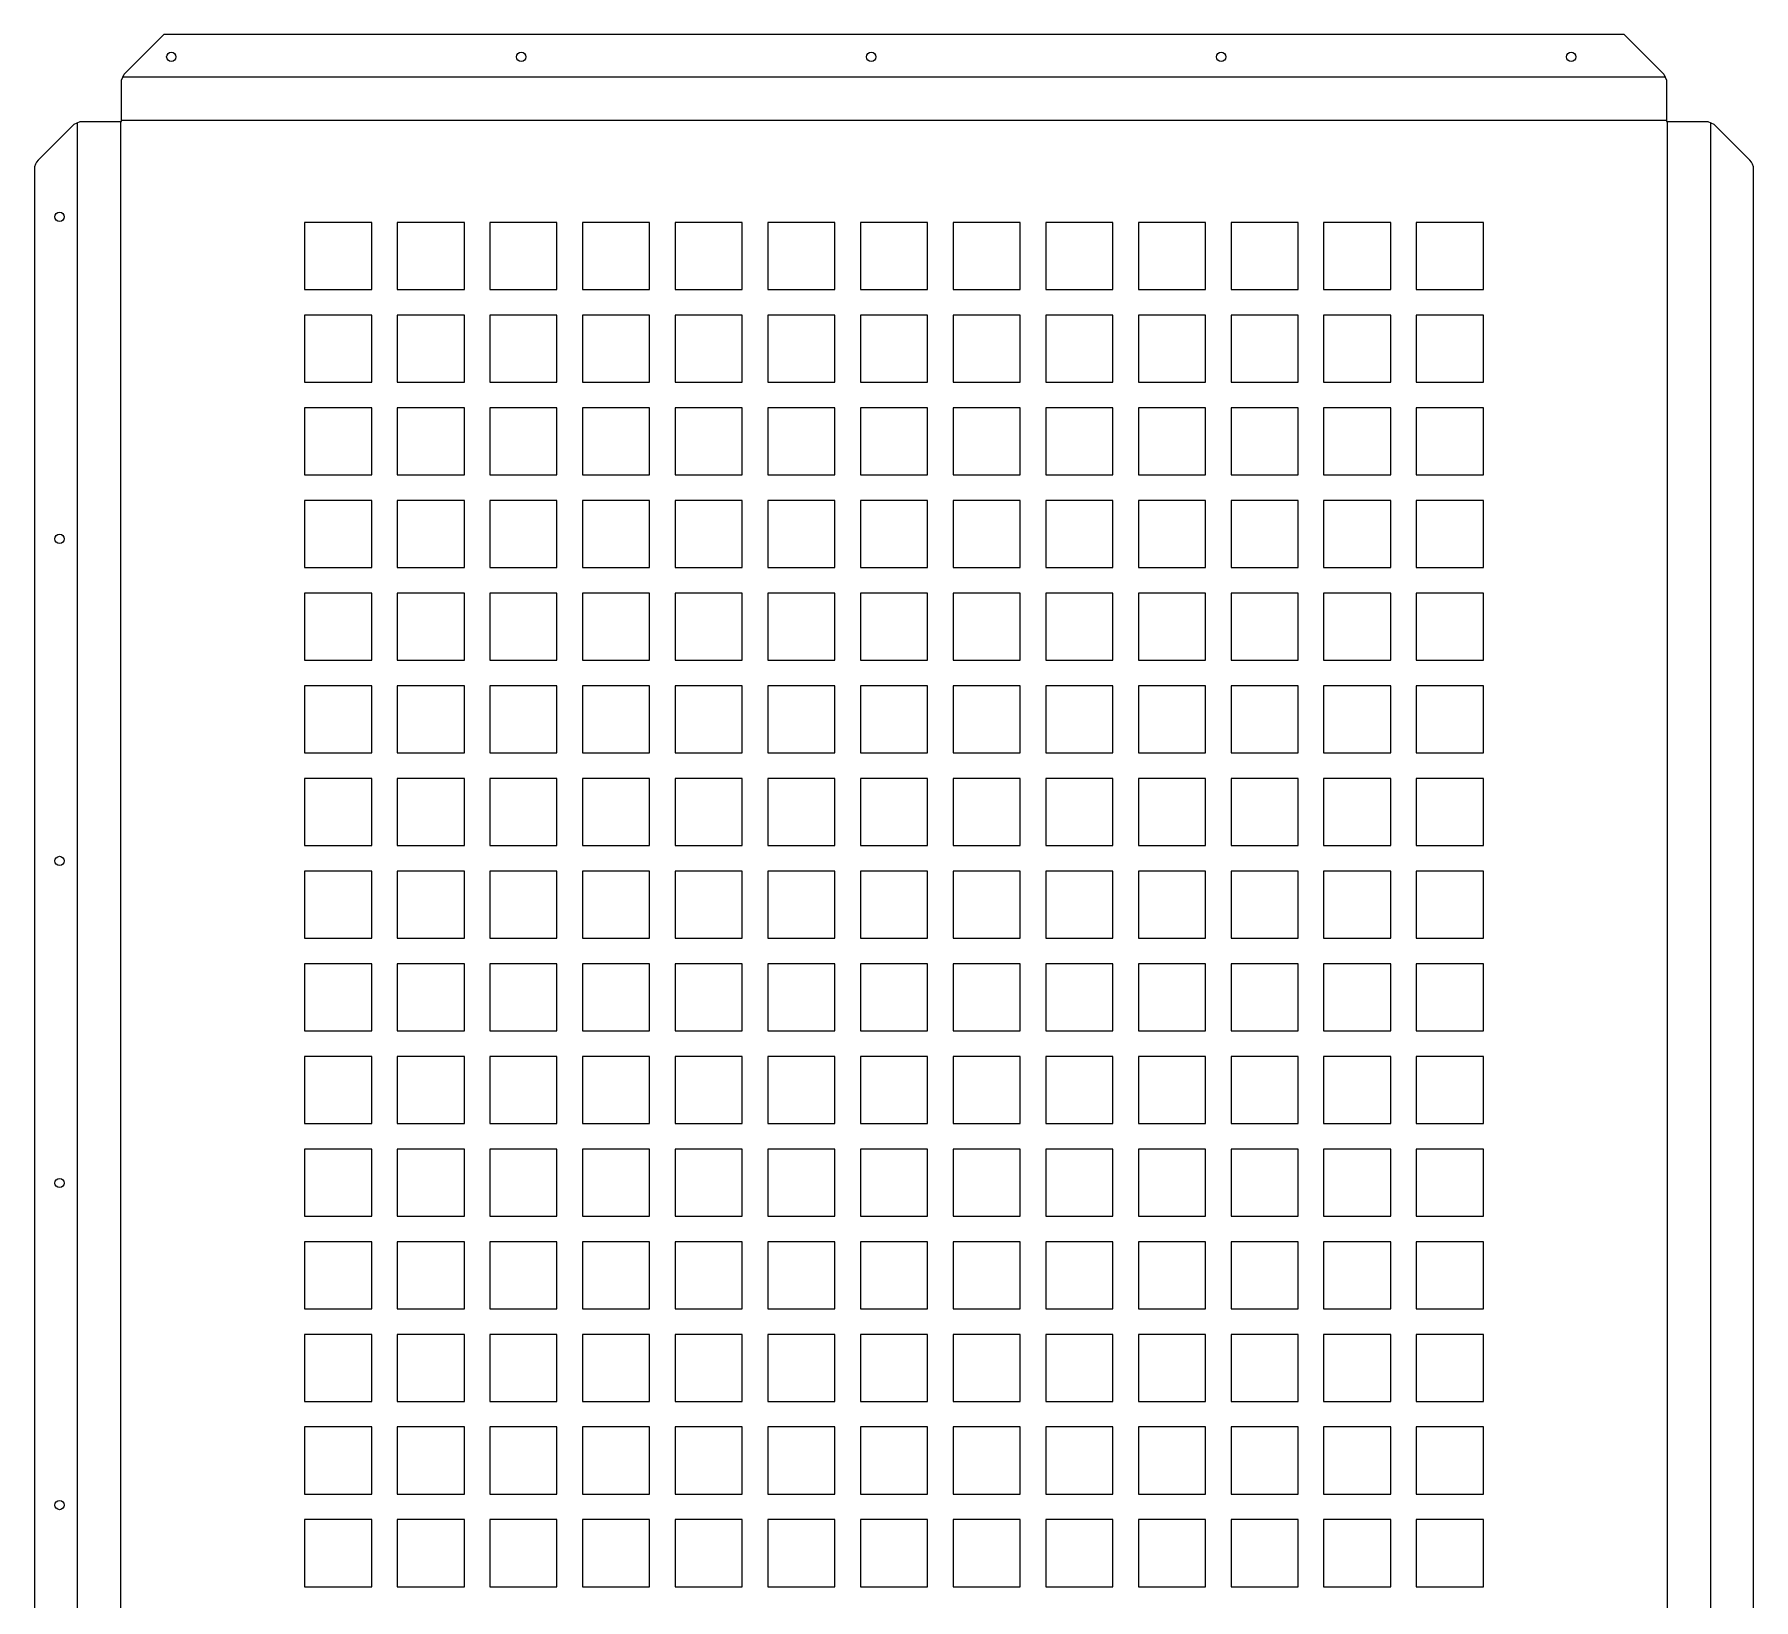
# Model space of a CAD drawing. Header units: millimetres. Extents: x -325 to 325, y -600 to 609.
# Drawn here: x -325 to 325, y 18 to 609 of the extents above; entities that cross this region are included whole.
import ezdxf

# ---------------------------------------------------------------- set-up
doc = ezdxf.new("R2010")
doc.units = ezdxf.units.MM

msp = doc.modelspace()

# ---------------------------------------------------------------- linework, layer by layer
for p, q in [((-290.79, 593.71), (-275.79, 608.71)), ((275.79, 608.71), (-275.79, 608.71)), ((275.79, 608.71), (290.79, 593.71)), ((-291.79, 591.36), (-290.79, 593.71)), ((-291.79, 575.79), (-291.79, 591.36)), ((290.79, 593.71), (291.79, 591.36)), ((291.79, 591.36), (291.79, 575.79)), ((-323.25, 561.25), (-309.71, 574.79)), ((-309.71, 574.79), (-307.36, 575.79)), ((-307.36, 575.79), (-291.79, 575.79)), ((291.79, 575.79), (307.36, 575.79)), ((307.36, 575.79), (309.71, 574.79)), ((309.71, 574.79), (323.25, 561.25)), ((-324.71, 557.72), (-324.71, -570)), ((324.71, -570), (324.71, 557.72)), ((-197.3, 537.7), (-222.7, 537.7)), ((-222.7, 537.7), (-222.7, 512.3)), ((-197.3, 512.3), (-197.3, 537.7)), ((-162.3, 537.7), (-187.7, 537.7)), ((-187.7, 537.7), (-187.7, 512.3)), ((-162.3, 512.3), (-162.3, 537.7)), ((-127.3, 537.7), (-152.7, 537.7)), ((-152.7, 537.7), (-152.7, 512.3)), ((-127.3, 512.3), (-127.3, 537.7)), ((-92.3, 537.7), (-117.7, 537.7)), ((-117.7, 537.7), (-117.7, 512.3)), ((-92.3, 512.3), (-92.3, 537.7)), ((-57.3, 537.7), (-82.7, 537.7)), ((-82.7, 537.7), (-82.7, 512.3)), ((-57.3, 512.3), (-57.3, 537.7)), ((-22.3, 537.7), (-47.7, 537.7)), ((-47.7, 537.7), (-47.7, 512.3)), ((-22.3, 512.3), (-22.3, 537.7)), ((12.7, 537.7), (-12.7, 537.7)), ((-12.7, 537.7), (-12.7, 512.3)), ((12.7, 512.3), (12.7, 537.7)), ((47.7, 537.7), (22.3, 537.7)), ((22.3, 537.7), (22.3, 512.3)), ((47.7, 512.3), (47.7, 537.7)), ((82.7, 537.7), (57.3, 537.7)), ((57.3, 537.7), (57.3, 512.3)), ((82.7, 512.3), (82.7, 537.7)), ((117.7, 537.7), (92.3, 537.7)), ((92.3, 537.7), (92.3, 512.3)), ((117.7, 512.3), (117.7, 537.7)), ((152.7, 537.7), (127.3, 537.7)), ((127.3, 537.7), (127.3, 512.3)), ((152.7, 512.3), (152.7, 537.7)), ((187.7, 537.7), (162.3, 537.7)), ((162.3, 537.7), (162.3, 512.3)), ((187.7, 512.3), (187.7, 537.7)), ((222.7, 537.7), (197.3, 537.7)), ((197.3, 537.7), (197.3, 512.3)), ((222.7, 512.3), (222.7, 537.7)), ((-222.7, 512.3), (-197.3, 512.3)), ((-187.7, 512.3), (-162.3, 512.3)), ((-152.7, 512.3), (-127.3, 512.3)), ((-117.7, 512.3), (-92.3, 512.3)), ((-82.7, 512.3), (-57.3, 512.3)), ((-47.7, 512.3), (-22.3, 512.3)), ((-12.7, 512.3), (12.7, 512.3)), ((22.3, 512.3), (47.7, 512.3)), ((57.3, 512.3), (82.7, 512.3)), ((92.3, 512.3), (117.7, 512.3)), ((127.3, 512.3), (152.7, 512.3)), ((162.3, 512.3), (187.7, 512.3)), ((197.3, 512.3), (222.7, 512.3)), ((-197.3, 502.7), (-222.7, 502.7)), ((-222.7, 502.7), (-222.7, 477.3)), ((-197.3, 477.3), (-197.3, 502.7)), ((-162.3, 502.7), (-187.7, 502.7)), ((-187.7, 502.7), (-187.7, 477.3)), ((-162.3, 477.3), (-162.3, 502.7)), ((-127.3, 502.7), (-152.7, 502.7)), ((-152.7, 502.7), (-152.7, 477.3)), ((-127.3, 477.3), (-127.3, 502.7)), ((-92.3, 502.7), (-117.7, 502.7)), ((-117.7, 502.7), (-117.7, 477.3)), ((-92.3, 477.3), (-92.3, 502.7)), ((-57.3, 502.7), (-82.7, 502.7)), ((-82.7, 502.7), (-82.7, 477.3)), ((-57.3, 477.3), (-57.3, 502.7)), ((-22.3, 502.7), (-47.7, 502.7)), ((-47.7, 502.7), (-47.7, 477.3)), ((-22.3, 477.3), (-22.3, 502.7)), ((12.7, 502.7), (-12.7, 502.7)), ((-12.7, 502.7), (-12.7, 477.3)), ((12.7, 477.3), (12.7, 502.7)), ((47.7, 502.7), (22.3, 502.7)), ((22.3, 502.7), (22.3, 477.3)), ((47.7, 477.3), (47.7, 502.7)), ((82.7, 502.7), (57.3, 502.7)), ((57.3, 502.7), (57.3, 477.3)), ((82.7, 477.3), (82.7, 502.7)), ((117.7, 502.7), (92.3, 502.7)), ((92.3, 502.7), (92.3, 477.3)), ((117.7, 477.3), (117.7, 502.7)), ((152.7, 502.7), (127.3, 502.7)), ((127.3, 502.7), (127.3, 477.3)), ((152.7, 477.3), (152.7, 502.7)), ((187.7, 502.7), (162.3, 502.7)), ((162.3, 502.7), (162.3, 477.3)), ((187.7, 477.3), (187.7, 502.7)), ((222.7, 502.7), (197.3, 502.7)), ((197.3, 502.7), (197.3, 477.3)), ((222.7, 477.3), (222.7, 502.7)), ((-222.7, 477.3), (-197.3, 477.3)), ((-187.7, 477.3), (-162.3, 477.3)), ((-152.7, 477.3), (-127.3, 477.3)), ((-117.7, 477.3), (-92.3, 477.3)), ((-82.7, 477.3), (-57.3, 477.3)), ((-47.7, 477.3), (-22.3, 477.3)), ((-12.7, 477.3), (12.7, 477.3)), ((22.3, 477.3), (47.7, 477.3)), ((57.3, 477.3), (82.7, 477.3)), ((92.3, 477.3), (117.7, 477.3)), ((127.3, 477.3), (152.7, 477.3)), ((162.3, 477.3), (187.7, 477.3)), ((197.3, 477.3), (222.7, 477.3)), ((-197.3, 467.7), (-222.7, 467.7)), ((-222.7, 467.7), (-222.7, 442.3)), ((-197.3, 442.3), (-197.3, 467.7)), ((-162.3, 467.7), (-187.7, 467.7)), ((-187.7, 467.7), (-187.7, 442.3)), ((-162.3, 442.3), (-162.3, 467.7)), ((-127.3, 467.7), (-152.7, 467.7)), ((-152.7, 467.7), (-152.7, 442.3)), ((-127.3, 442.3), (-127.3, 467.7)), ((-92.3, 467.7), (-117.7, 467.7)), ((-117.7, 467.7), (-117.7, 442.3)), ((-92.3, 442.3), (-92.3, 467.7)), ((-57.3, 467.7), (-82.7, 467.7)), ((-82.7, 467.7), (-82.7, 442.3)), ((-57.3, 442.3), (-57.3, 467.7)), ((-22.3, 467.7), (-47.7, 467.7)), ((-47.7, 467.7), (-47.7, 442.3)), ((-22.3, 442.3), (-22.3, 467.7)), ((12.7, 467.7), (-12.7, 467.7)), ((-12.7, 467.7), (-12.7, 442.3)), ((12.7, 442.3), (12.7, 467.7)), ((47.7, 467.7), (22.3, 467.7)), ((22.3, 467.7), (22.3, 442.3)), ((47.7, 442.3), (47.7, 467.7)), ((82.7, 467.7), (57.3, 467.7)), ((57.3, 467.7), (57.3, 442.3)), ((82.7, 442.3), (82.7, 467.7)), ((117.7, 467.7), (92.3, 467.7)), ((92.3, 467.7), (92.3, 442.3)), ((117.7, 442.3), (117.7, 467.7)), ((152.7, 467.7), (127.3, 467.7)), ((127.3, 467.7), (127.3, 442.3)), ((152.7, 442.3), (152.7, 467.7)), ((187.7, 467.7), (162.3, 467.7)), ((162.3, 467.7), (162.3, 442.3)), ((187.7, 442.3), (187.7, 467.7)), ((222.7, 467.7), (197.3, 467.7)), ((197.3, 467.7), (197.3, 442.3)), ((222.7, 442.3), (222.7, 467.7)), ((-222.7, 442.3), (-197.3, 442.3)), ((-187.7, 442.3), (-162.3, 442.3)), ((-152.7, 442.3), (-127.3, 442.3)), ((-117.7, 442.3), (-92.3, 442.3)), ((-82.7, 442.3), (-57.3, 442.3)), ((-47.7, 442.3), (-22.3, 442.3)), ((-12.7, 442.3), (12.7, 442.3)), ((22.3, 442.3), (47.7, 442.3)), ((57.3, 442.3), (82.7, 442.3)), ((92.3, 442.3), (117.7, 442.3)), ((127.3, 442.3), (152.7, 442.3)), ((162.3, 442.3), (187.7, 442.3)), ((197.3, 442.3), (222.7, 442.3)), ((-197.3, 432.7), (-222.7, 432.7)), ((-222.7, 432.7), (-222.7, 407.3)), ((-197.3, 407.3), (-197.3, 432.7)), ((-162.3, 432.7), (-187.7, 432.7)), ((-187.7, 432.7), (-187.7, 407.3)), ((-162.3, 407.3), (-162.3, 432.7)), ((-127.3, 432.7), (-152.7, 432.7)), ((-152.7, 432.7), (-152.7, 407.3)), ((-127.3, 407.3), (-127.3, 432.7)), ((-92.3, 432.7), (-117.7, 432.7)), ((-117.7, 432.7), (-117.7, 407.3)), ((-92.3, 407.3), (-92.3, 432.7)), ((-57.3, 432.7), (-82.7, 432.7)), ((-82.7, 432.7), (-82.7, 407.3)), ((-57.3, 407.3), (-57.3, 432.7)), ((-22.3, 432.7), (-47.7, 432.7)), ((-47.7, 432.7), (-47.7, 407.3)), ((-22.3, 407.3), (-22.3, 432.7)), ((12.7, 432.7), (-12.7, 432.7)), ((-12.7, 432.7), (-12.7, 407.3)), ((12.7, 407.3), (12.7, 432.7)), ((47.7, 432.7), (22.3, 432.7)), ((22.3, 432.7), (22.3, 407.3)), ((47.7, 407.3), (47.7, 432.7)), ((82.7, 432.7), (57.3, 432.7)), ((57.3, 432.7), (57.3, 407.3)), ((82.7, 407.3), (82.7, 432.7)), ((117.7, 432.7), (92.3, 432.7)), ((92.3, 432.7), (92.3, 407.3)), ((117.7, 407.3), (117.7, 432.7)), ((152.7, 432.7), (127.3, 432.7)), ((127.3, 432.7), (127.3, 407.3)), ((152.7, 407.3), (152.7, 432.7)), ((187.7, 432.7), (162.3, 432.7)), ((162.3, 432.7), (162.3, 407.3)), ((187.7, 407.3), (187.7, 432.7)), ((222.7, 432.7), (197.3, 432.7)), ((197.3, 432.7), (197.3, 407.3)), ((222.7, 407.3), (222.7, 432.7)), ((-222.7, 407.3), (-197.3, 407.3)), ((-187.7, 407.3), (-162.3, 407.3)), ((-152.7, 407.3), (-127.3, 407.3)), ((-117.7, 407.3), (-92.3, 407.3)), ((-82.7, 407.3), (-57.3, 407.3)), ((-47.7, 407.3), (-22.3, 407.3)), ((-12.7, 407.3), (12.7, 407.3)), ((22.3, 407.3), (47.7, 407.3)), ((57.3, 407.3), (82.7, 407.3)), ((92.3, 407.3), (117.7, 407.3)), ((127.3, 407.3), (152.7, 407.3)), ((162.3, 407.3), (187.7, 407.3)), ((197.3, 407.3), (222.7, 407.3)), ((-197.3, 397.7), (-222.7, 397.7)), ((-222.7, 397.7), (-222.7, 372.3)), ((-197.3, 372.3), (-197.3, 397.7)), ((-162.3, 397.7), (-187.7, 397.7)), ((-187.7, 397.7), (-187.7, 372.3)), ((-162.3, 372.3), (-162.3, 397.7)), ((-127.3, 397.7), (-152.7, 397.7)), ((-152.7, 397.7), (-152.7, 372.3)), ((-127.3, 372.3), (-127.3, 397.7)), ((-92.3, 397.7), (-117.7, 397.7)), ((-117.7, 397.7), (-117.7, 372.3)), ((-92.3, 372.3), (-92.3, 397.7)), ((-57.3, 397.7), (-82.7, 397.7)), ((-82.7, 397.7), (-82.7, 372.3)), ((-57.3, 372.3), (-57.3, 397.7)), ((-22.3, 397.7), (-47.7, 397.7)), ((-47.7, 397.7), (-47.7, 372.3)), ((-22.3, 372.3), (-22.3, 397.7)), ((12.7, 397.7), (-12.7, 397.7)), ((-12.7, 397.7), (-12.7, 372.3)), ((12.7, 372.3), (12.7, 397.7)), ((47.7, 397.7), (22.3, 397.7)), ((22.3, 397.7), (22.3, 372.3)), ((47.7, 372.3), (47.7, 397.7)), ((82.7, 397.7), (57.3, 397.7)), ((57.3, 397.7), (57.3, 372.3)), ((82.7, 372.3), (82.7, 397.7)), ((117.7, 397.7), (92.3, 397.7)), ((92.3, 397.7), (92.3, 372.3)), ((117.7, 372.3), (117.7, 397.7)), ((152.7, 397.7), (127.3, 397.7)), ((127.3, 397.7), (127.3, 372.3)), ((152.7, 372.3), (152.7, 397.7)), ((187.7, 397.7), (162.3, 397.7)), ((162.3, 397.7), (162.3, 372.3)), ((187.7, 372.3), (187.7, 397.7)), ((222.7, 397.7), (197.3, 397.7)), ((197.3, 397.7), (197.3, 372.3)), ((222.7, 372.3), (222.7, 397.7)), ((-222.7, 372.3), (-197.3, 372.3)), ((-187.7, 372.3), (-162.3, 372.3)), ((-152.7, 372.3), (-127.3, 372.3)), ((-117.7, 372.3), (-92.3, 372.3)), ((-82.7, 372.3), (-57.3, 372.3)), ((-47.7, 372.3), (-22.3, 372.3)), ((-12.7, 372.3), (12.7, 372.3)), ((22.3, 372.3), (47.7, 372.3)), ((57.3, 372.3), (82.7, 372.3)), ((92.3, 372.3), (117.7, 372.3)), ((127.3, 372.3), (152.7, 372.3)), ((162.3, 372.3), (187.7, 372.3)), ((197.3, 372.3), (222.7, 372.3)), ((-197.3, 362.7), (-222.7, 362.7)), ((-222.7, 362.7), (-222.7, 337.3)), ((-197.3, 337.3), (-197.3, 362.7)), ((-162.3, 362.7), (-187.7, 362.7)), ((-187.7, 362.7), (-187.7, 337.3)), ((-162.3, 337.3), (-162.3, 362.7)), ((-127.3, 362.7), (-152.7, 362.7)), ((-152.7, 362.7), (-152.7, 337.3)), ((-127.3, 337.3), (-127.3, 362.7)), ((-92.3, 362.7), (-117.7, 362.7)), ((-117.7, 362.7), (-117.7, 337.3)), ((-92.3, 337.3), (-92.3, 362.7)), ((-57.3, 362.7), (-82.7, 362.7)), ((-82.7, 362.7), (-82.7, 337.3)), ((-57.3, 337.3), (-57.3, 362.7)), ((-22.3, 362.7), (-47.7, 362.7)), ((-47.7, 362.7), (-47.7, 337.3)), ((-22.3, 337.3), (-22.3, 362.7)), ((12.7, 362.7), (-12.7, 362.7)), ((-12.7, 362.7), (-12.7, 337.3)), ((12.7, 337.3), (12.7, 362.7)), ((47.7, 362.7), (22.3, 362.7)), ((22.3, 362.7), (22.3, 337.3)), ((47.7, 337.3), (47.7, 362.7)), ((82.7, 362.7), (57.3, 362.7)), ((57.3, 362.7), (57.3, 337.3)), ((82.7, 337.3), (82.7, 362.7)), ((117.7, 362.7), (92.3, 362.7)), ((92.3, 362.7), (92.3, 337.3)), ((117.7, 337.3), (117.7, 362.7)), ((152.7, 362.7), (127.3, 362.7)), ((127.3, 362.7), (127.3, 337.3)), ((152.7, 337.3), (152.7, 362.7)), ((187.7, 362.7), (162.3, 362.7)), ((162.3, 362.7), (162.3, 337.3)), ((187.7, 337.3), (187.7, 362.7)), ((222.7, 362.7), (197.3, 362.7)), ((197.3, 362.7), (197.3, 337.3)), ((222.7, 337.3), (222.7, 362.7)), ((-222.7, 337.3), (-197.3, 337.3)), ((-187.7, 337.3), (-162.3, 337.3)), ((-152.7, 337.3), (-127.3, 337.3)), ((-117.7, 337.3), (-92.3, 337.3)), ((-82.7, 337.3), (-57.3, 337.3)), ((-47.7, 337.3), (-22.3, 337.3)), ((-12.7, 337.3), (12.7, 337.3)), ((22.3, 337.3), (47.7, 337.3)), ((57.3, 337.3), (82.7, 337.3)), ((92.3, 337.3), (117.7, 337.3)), ((127.3, 337.3), (152.7, 337.3)), ((162.3, 337.3), (187.7, 337.3)), ((197.3, 337.3), (222.7, 337.3)), ((-197.3, 327.7), (-222.7, 327.7)), ((-222.7, 327.7), (-222.7, 302.3)), ((-197.3, 302.3), (-197.3, 327.7)), ((-162.3, 327.7), (-187.7, 327.7)), ((-187.7, 327.7), (-187.7, 302.3)), ((-162.3, 302.3), (-162.3, 327.7)), ((-127.3, 327.7), (-152.7, 327.7)), ((-152.7, 327.7), (-152.7, 302.3)), ((-127.3, 302.3), (-127.3, 327.7)), ((-92.3, 327.7), (-117.7, 327.7)), ((-117.7, 327.7), (-117.7, 302.3)), ((-92.3, 302.3), (-92.3, 327.7)), ((-57.3, 327.7), (-82.7, 327.7)), ((-82.7, 327.7), (-82.7, 302.3)), ((-57.3, 302.3), (-57.3, 327.7)), ((-22.3, 327.7), (-47.7, 327.7)), ((-47.7, 327.7), (-47.7, 302.3)), ((-22.3, 302.3), (-22.3, 327.7)), ((12.7, 327.7), (-12.7, 327.7)), ((-12.7, 327.7), (-12.7, 302.3)), ((12.7, 302.3), (12.7, 327.7)), ((47.7, 327.7), (22.3, 327.7)), ((22.3, 327.7), (22.3, 302.3)), ((47.7, 302.3), (47.7, 327.7)), ((82.7, 327.7), (57.3, 327.7)), ((57.3, 327.7), (57.3, 302.3)), ((82.7, 302.3), (82.7, 327.7)), ((117.7, 327.7), (92.3, 327.7)), ((92.3, 327.7), (92.3, 302.3)), ((117.7, 302.3), (117.7, 327.7)), ((152.7, 327.7), (127.3, 327.7)), ((127.3, 327.7), (127.3, 302.3)), ((152.7, 302.3), (152.7, 327.7)), ((187.7, 327.7), (162.3, 327.7)), ((162.3, 327.7), (162.3, 302.3)), ((187.7, 302.3), (187.7, 327.7)), ((222.7, 327.7), (197.3, 327.7)), ((197.3, 327.7), (197.3, 302.3)), ((222.7, 302.3), (222.7, 327.7)), ((-222.7, 302.3), (-197.3, 302.3)), ((-187.7, 302.3), (-162.3, 302.3)), ((-152.7, 302.3), (-127.3, 302.3)), ((-117.7, 302.3), (-92.3, 302.3)), ((-82.7, 302.3), (-57.3, 302.3)), ((-47.7, 302.3), (-22.3, 302.3)), ((-12.7, 302.3), (12.7, 302.3)), ((22.3, 302.3), (47.7, 302.3)), ((57.3, 302.3), (82.7, 302.3)), ((92.3, 302.3), (117.7, 302.3)), ((127.3, 302.3), (152.7, 302.3)), ((162.3, 302.3), (187.7, 302.3)), ((197.3, 302.3), (222.7, 302.3)), ((-197.3, 292.7), (-222.7, 292.7)), ((-222.7, 292.7), (-222.7, 267.3)), ((-197.3, 267.3), (-197.3, 292.7)), ((-162.3, 292.7), (-187.7, 292.7)), ((-187.7, 292.7), (-187.7, 267.3)), ((-162.3, 267.3), (-162.3, 292.7)), ((-127.3, 292.7), (-152.7, 292.7)), ((-152.7, 292.7), (-152.7, 267.3)), ((-127.3, 267.3), (-127.3, 292.7)), ((-92.3, 292.7), (-117.7, 292.7)), ((-117.7, 292.7), (-117.7, 267.3)), ((-92.3, 267.3), (-92.3, 292.7)), ((-57.3, 292.7), (-82.7, 292.7)), ((-82.7, 292.7), (-82.7, 267.3)), ((-57.3, 267.3), (-57.3, 292.7)), ((-22.3, 292.7), (-47.7, 292.7)), ((-47.7, 292.7), (-47.7, 267.3)), ((-22.3, 267.3), (-22.3, 292.7)), ((12.7, 292.7), (-12.7, 292.7)), ((-12.7, 292.7), (-12.7, 267.3)), ((12.7, 267.3), (12.7, 292.7)), ((47.7, 292.7), (22.3, 292.7)), ((22.3, 292.7), (22.3, 267.3)), ((47.7, 267.3), (47.7, 292.7)), ((82.7, 292.7), (57.3, 292.7)), ((57.3, 292.7), (57.3, 267.3)), ((82.7, 267.3), (82.7, 292.7)), ((117.7, 292.7), (92.3, 292.7)), ((92.3, 292.7), (92.3, 267.3)), ((117.7, 267.3), (117.7, 292.7)), ((152.7, 292.7), (127.3, 292.7)), ((127.3, 292.7), (127.3, 267.3)), ((152.7, 267.3), (152.7, 292.7)), ((187.7, 292.7), (162.3, 292.7)), ((162.3, 292.7), (162.3, 267.3)), ((187.7, 267.3), (187.7, 292.7)), ((222.7, 292.7), (197.3, 292.7)), ((197.3, 292.7), (197.3, 267.3)), ((222.7, 267.3), (222.7, 292.7)), ((-222.7, 267.3), (-197.3, 267.3)), ((-187.7, 267.3), (-162.3, 267.3)), ((-152.7, 267.3), (-127.3, 267.3)), ((-117.7, 267.3), (-92.3, 267.3)), ((-82.7, 267.3), (-57.3, 267.3)), ((-47.7, 267.3), (-22.3, 267.3)), ((-12.7, 267.3), (12.7, 267.3)), ((22.3, 267.3), (47.7, 267.3)), ((57.3, 267.3), (82.7, 267.3)), ((92.3, 267.3), (117.7, 267.3)), ((127.3, 267.3), (152.7, 267.3)), ((162.3, 267.3), (187.7, 267.3)), ((197.3, 267.3), (222.7, 267.3)), ((-197.3, 257.7), (-222.7, 257.7)), ((-222.7, 257.7), (-222.7, 232.3)), ((-197.3, 232.3), (-197.3, 257.7)), ((-162.3, 257.7), (-187.7, 257.7)), ((-187.7, 257.7), (-187.7, 232.3)), ((-162.3, 232.3), (-162.3, 257.7)), ((-127.3, 257.7), (-152.7, 257.7)), ((-152.7, 257.7), (-152.7, 232.3)), ((-127.3, 232.3), (-127.3, 257.7)), ((-92.3, 257.7), (-117.7, 257.7)), ((-117.7, 257.7), (-117.7, 232.3)), ((-92.3, 232.3), (-92.3, 257.7)), ((-57.3, 257.7), (-82.7, 257.7)), ((-82.7, 257.7), (-82.7, 232.3)), ((-57.3, 232.3), (-57.3, 257.7)), ((-22.3, 257.7), (-47.7, 257.7)), ((-47.7, 257.7), (-47.7, 232.3)), ((-22.3, 232.3), (-22.3, 257.7)), ((12.7, 257.7), (-12.7, 257.7)), ((-12.7, 257.7), (-12.7, 232.3)), ((12.7, 232.3), (12.7, 257.7)), ((47.7, 257.7), (22.3, 257.7)), ((22.3, 257.7), (22.3, 232.3)), ((47.7, 232.3), (47.7, 257.7)), ((82.7, 257.7), (57.3, 257.7)), ((57.3, 257.7), (57.3, 232.3)), ((82.7, 232.3), (82.7, 257.7)), ((117.7, 257.7), (92.3, 257.7)), ((92.3, 257.7), (92.3, 232.3)), ((117.7, 232.3), (117.7, 257.7)), ((152.7, 257.7), (127.3, 257.7)), ((127.3, 257.7), (127.3, 232.3)), ((152.7, 232.3), (152.7, 257.7)), ((187.7, 257.7), (162.3, 257.7)), ((162.3, 257.7), (162.3, 232.3)), ((187.7, 232.3), (187.7, 257.7)), ((222.7, 257.7), (197.3, 257.7)), ((197.3, 257.7), (197.3, 232.3)), ((222.7, 232.3), (222.7, 257.7)), ((-222.7, 232.3), (-197.3, 232.3)), ((-187.7, 232.3), (-162.3, 232.3)), ((-152.7, 232.3), (-127.3, 232.3)), ((-117.7, 232.3), (-92.3, 232.3)), ((-82.7, 232.3), (-57.3, 232.3)), ((-47.7, 232.3), (-22.3, 232.3)), ((-12.7, 232.3), (12.7, 232.3)), ((22.3, 232.3), (47.7, 232.3)), ((57.3, 232.3), (82.7, 232.3)), ((92.3, 232.3), (117.7, 232.3)), ((127.3, 232.3), (152.7, 232.3)), ((162.3, 232.3), (187.7, 232.3)), ((197.3, 232.3), (222.7, 232.3)), ((-197.3, 222.7), (-222.7, 222.7)), ((-222.7, 222.7), (-222.7, 197.3)), ((-197.3, 197.3), (-197.3, 222.7)), ((-162.3, 222.7), (-187.7, 222.7)), ((-187.7, 222.7), (-187.7, 197.3)), ((-162.3, 197.3), (-162.3, 222.7)), ((-127.3, 222.7), (-152.7, 222.7)), ((-152.7, 222.7), (-152.7, 197.3)), ((-127.3, 197.3), (-127.3, 222.7)), ((-92.3, 222.7), (-117.7, 222.7)), ((-117.7, 222.7), (-117.7, 197.3)), ((-92.3, 197.3), (-92.3, 222.7)), ((-57.3, 222.7), (-82.7, 222.7)), ((-82.7, 222.7), (-82.7, 197.3)), ((-57.3, 197.3), (-57.3, 222.7)), ((-22.3, 222.7), (-47.7, 222.7)), ((-47.7, 222.7), (-47.7, 197.3)), ((-22.3, 197.3), (-22.3, 222.7)), ((12.7, 222.7), (-12.7, 222.7)), ((-12.7, 222.7), (-12.7, 197.3)), ((12.7, 197.3), (12.7, 222.7)), ((47.7, 222.7), (22.3, 222.7)), ((22.3, 222.7), (22.3, 197.3)), ((47.7, 197.3), (47.7, 222.7)), ((82.7, 222.7), (57.3, 222.7)), ((57.3, 222.7), (57.3, 197.3)), ((82.7, 197.3), (82.7, 222.7)), ((117.7, 222.7), (92.3, 222.7)), ((92.3, 222.7), (92.3, 197.3)), ((117.7, 197.3), (117.7, 222.7)), ((152.7, 222.7), (127.3, 222.7)), ((127.3, 222.7), (127.3, 197.3)), ((152.7, 197.3), (152.7, 222.7)), ((187.7, 222.7), (162.3, 222.7)), ((162.3, 222.7), (162.3, 197.3)), ((187.7, 197.3), (187.7, 222.7)), ((222.7, 222.7), (197.3, 222.7)), ((197.3, 222.7), (197.3, 197.3)), ((222.7, 197.3), (222.7, 222.7)), ((-222.7, 197.3), (-197.3, 197.3)), ((-187.7, 197.3), (-162.3, 197.3)), ((-152.7, 197.3), (-127.3, 197.3)), ((-117.7, 197.3), (-92.3, 197.3)), ((-82.7, 197.3), (-57.3, 197.3)), ((-47.7, 197.3), (-22.3, 197.3)), ((-12.7, 197.3), (12.7, 197.3)), ((22.3, 197.3), (47.7, 197.3)), ((57.3, 197.3), (82.7, 197.3)), ((92.3, 197.3), (117.7, 197.3)), ((127.3, 197.3), (152.7, 197.3)), ((162.3, 197.3), (187.7, 197.3)), ((197.3, 197.3), (222.7, 197.3)), ((-197.3, 187.7), (-222.7, 187.7)), ((-222.7, 187.7), (-222.7, 162.3)), ((-197.3, 162.3), (-197.3, 187.7)), ((-162.3, 187.7), (-187.7, 187.7)), ((-187.7, 187.7), (-187.7, 162.3)), ((-162.3, 162.3), (-162.3, 187.7)), ((-127.3, 187.7), (-152.7, 187.7)), ((-152.7, 187.7), (-152.7, 162.3)), ((-127.3, 162.3), (-127.3, 187.7)), ((-92.3, 187.7), (-117.7, 187.7)), ((-117.7, 187.7), (-117.7, 162.3)), ((-92.3, 162.3), (-92.3, 187.7)), ((-57.3, 187.7), (-82.7, 187.7)), ((-82.7, 187.7), (-82.7, 162.3)), ((-57.3, 162.3), (-57.3, 187.7)), ((-22.3, 187.7), (-47.7, 187.7)), ((-47.7, 187.7), (-47.7, 162.3)), ((-22.3, 162.3), (-22.3, 187.7)), ((12.7, 187.7), (-12.7, 187.7)), ((-12.7, 187.7), (-12.7, 162.3)), ((12.7, 162.3), (12.7, 187.7)), ((47.7, 187.7), (22.3, 187.7)), ((22.3, 187.7), (22.3, 162.3)), ((47.7, 162.3), (47.7, 187.7)), ((82.7, 187.7), (57.3, 187.7)), ((57.3, 187.7), (57.3, 162.3)), ((82.7, 162.3), (82.7, 187.7)), ((117.7, 187.7), (92.3, 187.7)), ((92.3, 187.7), (92.3, 162.3)), ((117.7, 162.3), (117.7, 187.7)), ((152.7, 187.7), (127.3, 187.7)), ((127.3, 187.7), (127.3, 162.3)), ((152.7, 162.3), (152.7, 187.7)), ((187.7, 187.7), (162.3, 187.7)), ((162.3, 187.7), (162.3, 162.3)), ((187.7, 162.3), (187.7, 187.7)), ((222.7, 187.7), (197.3, 187.7)), ((197.3, 187.7), (197.3, 162.3)), ((222.7, 162.3), (222.7, 187.7)), ((-222.7, 162.3), (-197.3, 162.3)), ((-187.7, 162.3), (-162.3, 162.3)), ((-152.7, 162.3), (-127.3, 162.3)), ((-117.7, 162.3), (-92.3, 162.3)), ((-82.7, 162.3), (-57.3, 162.3)), ((-47.7, 162.3), (-22.3, 162.3)), ((-12.7, 162.3), (12.7, 162.3)), ((22.3, 162.3), (47.7, 162.3)), ((57.3, 162.3), (82.7, 162.3)), ((92.3, 162.3), (117.7, 162.3)), ((127.3, 162.3), (152.7, 162.3)), ((162.3, 162.3), (187.7, 162.3)), ((197.3, 162.3), (222.7, 162.3)), ((-197.3, 152.7), (-222.7, 152.7)), ((-222.7, 152.7), (-222.7, 127.3)), ((-197.3, 127.3), (-197.3, 152.7)), ((-162.3, 152.7), (-187.7, 152.7)), ((-187.7, 152.7), (-187.7, 127.3)), ((-162.3, 127.3), (-162.3, 152.7)), ((-127.3, 152.7), (-152.7, 152.7)), ((-152.7, 152.7), (-152.7, 127.3)), ((-127.3, 127.3), (-127.3, 152.7)), ((-92.3, 152.7), (-117.7, 152.7)), ((-117.7, 152.7), (-117.7, 127.3)), ((-92.3, 127.3), (-92.3, 152.7)), ((-57.3, 152.7), (-82.7, 152.7)), ((-82.7, 152.7), (-82.7, 127.3)), ((-57.3, 127.3), (-57.3, 152.7)), ((-22.3, 152.7), (-47.7, 152.7)), ((-47.7, 152.7), (-47.7, 127.3)), ((-22.3, 127.3), (-22.3, 152.7)), ((12.7, 152.7), (-12.7, 152.7)), ((-12.7, 152.7), (-12.7, 127.3)), ((12.7, 127.3), (12.7, 152.7)), ((47.7, 152.7), (22.3, 152.7)), ((22.3, 152.7), (22.3, 127.3)), ((47.7, 127.3), (47.7, 152.7)), ((82.7, 152.7), (57.3, 152.7)), ((57.3, 152.7), (57.3, 127.3)), ((82.7, 127.3), (82.7, 152.7)), ((117.7, 152.7), (92.3, 152.7)), ((92.3, 152.7), (92.3, 127.3)), ((117.7, 127.3), (117.7, 152.7)), ((152.7, 152.7), (127.3, 152.7)), ((127.3, 152.7), (127.3, 127.3)), ((152.7, 127.3), (152.7, 152.7)), ((187.7, 152.7), (162.3, 152.7)), ((162.3, 152.7), (162.3, 127.3)), ((187.7, 127.3), (187.7, 152.7)), ((222.7, 152.7), (197.3, 152.7)), ((197.3, 152.7), (197.3, 127.3)), ((222.7, 127.3), (222.7, 152.7)), ((-222.7, 127.3), (-197.3, 127.3)), ((-187.7, 127.3), (-162.3, 127.3)), ((-152.7, 127.3), (-127.3, 127.3)), ((-117.7, 127.3), (-92.3, 127.3)), ((-82.7, 127.3), (-57.3, 127.3)), ((-47.7, 127.3), (-22.3, 127.3)), ((-12.7, 127.3), (12.7, 127.3)), ((22.3, 127.3), (47.7, 127.3)), ((57.3, 127.3), (82.7, 127.3)), ((92.3, 127.3), (117.7, 127.3)), ((127.3, 127.3), (152.7, 127.3)), ((162.3, 127.3), (187.7, 127.3)), ((197.3, 127.3), (222.7, 127.3)), ((-197.3, 117.7), (-222.7, 117.7)), ((-222.7, 117.7), (-222.7, 92.3)), ((-197.3, 92.3), (-197.3, 117.7)), ((-162.3, 117.7), (-187.7, 117.7)), ((-187.7, 117.7), (-187.7, 92.3)), ((-162.3, 92.3), (-162.3, 117.7)), ((-127.3, 117.7), (-152.7, 117.7)), ((-152.7, 117.7), (-152.7, 92.3)), ((-127.3, 92.3), (-127.3, 117.7)), ((-92.3, 117.7), (-117.7, 117.7)), ((-117.7, 117.7), (-117.7, 92.3)), ((-92.3, 92.3), (-92.3, 117.7)), ((-57.3, 117.7), (-82.7, 117.7)), ((-82.7, 117.7), (-82.7, 92.3)), ((-57.3, 92.3), (-57.3, 117.7)), ((-22.3, 117.7), (-47.7, 117.7)), ((-47.7, 117.7), (-47.7, 92.3)), ((-22.3, 92.3), (-22.3, 117.7)), ((12.7, 117.7), (-12.7, 117.7)), ((-12.7, 117.7), (-12.7, 92.3)), ((12.7, 92.3), (12.7, 117.7)), ((47.7, 117.7), (22.3, 117.7)), ((22.3, 117.7), (22.3, 92.3)), ((47.7, 92.3), (47.7, 117.7)), ((82.7, 117.7), (57.3, 117.7)), ((57.3, 117.7), (57.3, 92.3)), ((82.7, 92.3), (82.7, 117.7)), ((117.7, 117.7), (92.3, 117.7)), ((92.3, 117.7), (92.3, 92.3)), ((117.7, 92.3), (117.7, 117.7)), ((152.7, 117.7), (127.3, 117.7)), ((127.3, 117.7), (127.3, 92.3)), ((152.7, 92.3), (152.7, 117.7)), ((187.7, 117.7), (162.3, 117.7)), ((162.3, 117.7), (162.3, 92.3)), ((187.7, 92.3), (187.7, 117.7)), ((222.7, 117.7), (197.3, 117.7)), ((197.3, 117.7), (197.3, 92.3)), ((222.7, 92.3), (222.7, 117.7)), ((-222.7, 92.3), (-197.3, 92.3)), ((-187.7, 92.3), (-162.3, 92.3)), ((-152.7, 92.3), (-127.3, 92.3)), ((-117.7, 92.3), (-92.3, 92.3)), ((-82.7, 92.3), (-57.3, 92.3)), ((-47.7, 92.3), (-22.3, 92.3)), ((-12.7, 92.3), (12.7, 92.3)), ((22.3, 92.3), (47.7, 92.3)), ((57.3, 92.3), (82.7, 92.3)), ((92.3, 92.3), (117.7, 92.3)), ((127.3, 92.3), (152.7, 92.3)), ((162.3, 92.3), (187.7, 92.3)), ((197.3, 92.3), (222.7, 92.3)), ((-197.3, 82.7), (-222.7, 82.7)), ((-222.7, 82.7), (-222.7, 57.3)), ((-197.3, 57.3), (-197.3, 82.7)), ((-162.3, 82.7), (-187.7, 82.7)), ((-187.7, 82.7), (-187.7, 57.3)), ((-162.3, 57.3), (-162.3, 82.7)), ((-127.3, 82.7), (-152.7, 82.7)), ((-152.7, 82.7), (-152.7, 57.3)), ((-127.3, 57.3), (-127.3, 82.7)), ((-92.3, 82.7), (-117.7, 82.7)), ((-117.7, 82.7), (-117.7, 57.3)), ((-92.3, 57.3), (-92.3, 82.7)), ((-57.3, 82.7), (-82.7, 82.7)), ((-82.7, 82.7), (-82.7, 57.3)), ((-57.3, 57.3), (-57.3, 82.7)), ((-22.3, 82.7), (-47.7, 82.7)), ((-47.7, 82.7), (-47.7, 57.3)), ((-22.3, 57.3), (-22.3, 82.7)), ((12.7, 82.7), (-12.7, 82.7)), ((-12.7, 82.7), (-12.7, 57.3)), ((12.7, 57.3), (12.7, 82.7)), ((47.7, 82.7), (22.3, 82.7)), ((22.3, 82.7), (22.3, 57.3)), ((47.7, 57.3), (47.7, 82.7)), ((82.7, 82.7), (57.3, 82.7)), ((57.3, 82.7), (57.3, 57.3)), ((82.7, 57.3), (82.7, 82.7)), ((117.7, 82.7), (92.3, 82.7)), ((92.3, 82.7), (92.3, 57.3)), ((117.7, 57.3), (117.7, 82.7)), ((152.7, 82.7), (127.3, 82.7)), ((127.3, 82.7), (127.3, 57.3)), ((152.7, 57.3), (152.7, 82.7)), ((187.7, 82.7), (162.3, 82.7)), ((162.3, 82.7), (162.3, 57.3)), ((187.7, 57.3), (187.7, 82.7)), ((222.7, 82.7), (197.3, 82.7)), ((197.3, 82.7), (197.3, 57.3)), ((222.7, 57.3), (222.7, 82.7)), ((-222.7, 57.3), (-197.3, 57.3)), ((-187.7, 57.3), (-162.3, 57.3)), ((-152.7, 57.3), (-127.3, 57.3)), ((-117.7, 57.3), (-92.3, 57.3)), ((-82.7, 57.3), (-57.3, 57.3)), ((-47.7, 57.3), (-22.3, 57.3)), ((-12.7, 57.3), (12.7, 57.3)), ((22.3, 57.3), (47.7, 57.3)), ((57.3, 57.3), (82.7, 57.3)), ((92.3, 57.3), (117.7, 57.3)), ((127.3, 57.3), (152.7, 57.3)), ((162.3, 57.3), (187.7, 57.3)), ((197.3, 57.3), (222.7, 57.3)), ((-197.3, 47.7), (-222.7, 47.7)), ((-222.7, 47.7), (-222.7, 22.3)), ((-197.3, 22.3), (-197.3, 47.7)), ((-162.3, 47.7), (-187.7, 47.7)), ((-187.7, 47.7), (-187.7, 22.3)), ((-162.3, 22.3), (-162.3, 47.7)), ((-127.3, 47.7), (-152.7, 47.7)), ((-152.7, 47.7), (-152.7, 22.3)), ((-127.3, 22.3), (-127.3, 47.7)), ((-92.3, 47.7), (-117.7, 47.7)), ((-117.7, 47.7), (-117.7, 22.3)), ((-92.3, 22.3), (-92.3, 47.7)), ((-57.3, 47.7), (-82.7, 47.7)), ((-82.7, 47.7), (-82.7, 22.3)), ((-57.3, 22.3), (-57.3, 47.7)), ((-22.3, 47.7), (-47.7, 47.7)), ((-47.7, 47.7), (-47.7, 22.3)), ((-22.3, 22.3), (-22.3, 47.7)), ((12.7, 47.7), (-12.7, 47.7)), ((-12.7, 47.7), (-12.7, 22.3)), ((12.7, 22.3), (12.7, 47.7)), ((47.7, 47.7), (22.3, 47.7)), ((22.3, 47.7), (22.3, 22.3)), ((47.7, 22.3), (47.7, 47.7)), ((82.7, 47.7), (57.3, 47.7)), ((57.3, 47.7), (57.3, 22.3)), ((82.7, 22.3), (82.7, 47.7)), ((117.7, 47.7), (92.3, 47.7)), ((92.3, 47.7), (92.3, 22.3)), ((117.7, 22.3), (117.7, 47.7)), ((152.7, 47.7), (127.3, 47.7)), ((127.3, 47.7), (127.3, 22.3)), ((152.7, 22.3), (152.7, 47.7)), ((187.7, 47.7), (162.3, 47.7)), ((162.3, 47.7), (162.3, 22.3)), ((187.7, 22.3), (187.7, 47.7)), ((222.7, 47.7), (197.3, 47.7)), ((197.3, 47.7), (197.3, 22.3)), ((222.7, 22.3), (222.7, 47.7)), ((-222.7, 22.3), (-197.3, 22.3)), ((-187.7, 22.3), (-162.3, 22.3)), ((-152.7, 22.3), (-127.3, 22.3)), ((-117.7, 22.3), (-92.3, 22.3)), ((-82.7, 22.3), (-57.3, 22.3)), ((-47.7, 22.3), (-22.3, 22.3)), ((-12.7, 22.3), (12.7, 22.3)), ((22.3, 22.3), (47.7, 22.3)), ((57.3, 22.3), (82.7, 22.3)), ((92.3, 22.3), (117.7, 22.3)), ((127.3, 22.3), (152.7, 22.3)), ((162.3, 22.3), (187.7, 22.3)), ((197.3, 22.3), (222.7, 22.3))]:
    msp.add_line(p, q)
at = {"color": 8, "linetype": 'Continuous', "lineweight": 0}
for p, q in [((291.29, 592.53), (-291.29, 592.53)), ((-308.53, 575.29), (-308.53, -575)), ((-292.18, 575.79), (-292.18, -575)), ((291.79, 576.18), (-291.79, 576.18)), ((292.18, -575), (292.18, 575.79)), ((308.53, -575), (308.53, 575.29))]:
    msp.add_line(p, q, dxfattribs=at)
for centre in [(-273, 600.21), (-140.8, 600.21), (-8.61, 600.21), (123.59, 600.21), (255.79, 600.21), (-315.21, 539.79), (-315.21, 418.14), (-315.21, 296.5), (-315.21, 174.86), (-315.21, 53.22)]:
    msp.add_circle(centre, 1.75)
for centre, start, end in [((-319.71, 557.72), 135, 180), ((319.71, 557.72), 0, 45)]:
    msp.add_arc(centre, 5, start, end)

doc.saveas('drawing.dxf')
